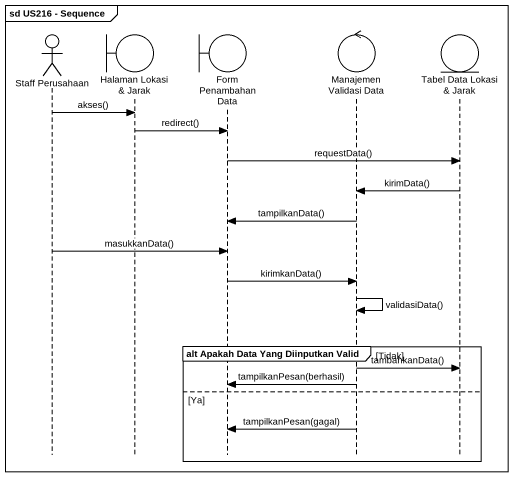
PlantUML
@startuml
mainframe sd US216 - Sequence
hide footbox
actor "Staff Perusahaan" as Staff_Perusahaan
boundary "Halaman Lokasi & Jarak" as Halaman_Lokasi_Jarak
boundary "Form Penambahan Data" as Form_Penambahan_Data
control "Manajemen Validasi Data" as Manajemen_Validasi_Data
entity "Tabel Data Lokasi & Jarak" as Tabel_Data_Lokasi_Jarak

Staff_Perusahaan -> Halaman_Lokasi_Jarak : akses()
Halaman_Lokasi_Jarak -> Form_Penambahan_Data : redirect()
Form_Penambahan_Data -> Tabel_Data_Lokasi_Jarak : requestData()
Tabel_Data_Lokasi_Jarak -> Manajemen_Validasi_Data : kirimData()
Manajemen_Validasi_Data -> Form_Penambahan_Data : tampilkanData()
Staff_Perusahaan -> Form_Penambahan_Data : masukkanData()
Form_Penambahan_Data -> Manajemen_Validasi_Data : kirimkanData()
Manajemen_Validasi_Data -> Manajemen_Validasi_Data : validasiData()
group alt Apakah Data Yang Diinputkan Valid [Tidak]
  Manajemen_Validasi_Data -> Tabel_Data_Lokasi_Jarak : tambahkanData()
  Manajemen_Validasi_Data -> Form_Penambahan_Data : tampilkanPesan(berhasil)
else Ya
  Manajemen_Validasi_Data -> Form_Penambahan_Data : tampilkanPesan(gagal)
end
@enduml
